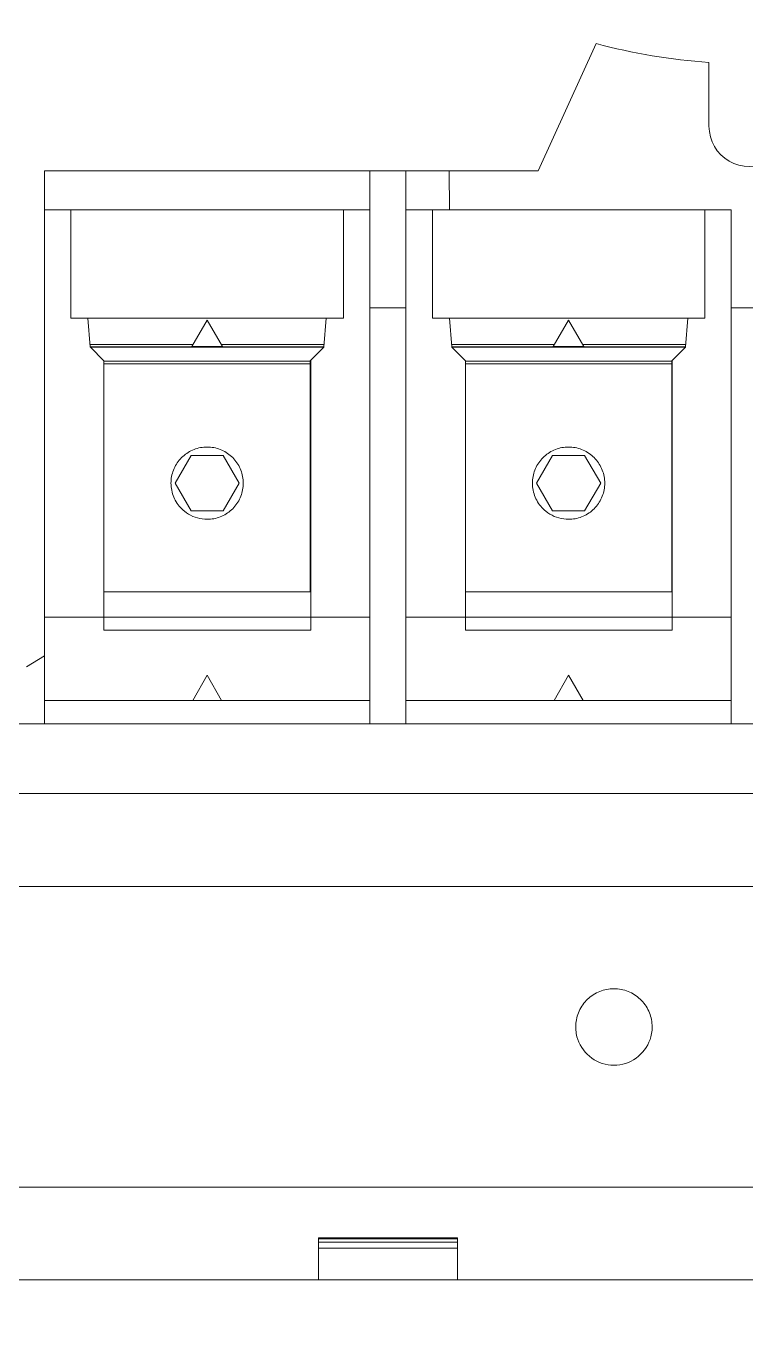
# Model space of a CAD drawing. Header units: millimetres. Extents: x 42151 to 59780, y 37376 to 44547.
# Drawn here: x 47274.3 to 47326, y 42660.5 to 42755.4 of the extents above; entities that cross this region are included whole.
import ezdxf

# ---------------------------------------------------------------- set-up
doc = ezdxf.new("R2010")
doc.units = ezdxf.units.MM
doc.set_wipeout_variables(frame=1)
doc.layers.add('! NO PLOT !', color=7, linetype='Continuous', true_color=0xff75dd, plot=False)
doc.layers.add('000-PI-Oprema', color=30, linetype='Continuous', lineweight=5)
doc.layers.add('004-PI-DIN Šina', color=3, linetype='Continuous')

# ---------------------------------------------------------------- blocks, each defined once
blk = doc.blocks.new('*U153')
at = {"layer": '004-PI-DIN Šina'}
blk.add_lwpolyline([(380, -17.5), (380, 17.5), (0, 17.5), (0, -17.5)], close=True, dxfattribs=at)
for points in [[(0, 12.5), (380, 12.5)], [(0, -12.5), (380, -12.5)]]:
    blk.add_lwpolyline(points, dxfattribs=at)
blk = doc.blocks.new('93444012 - Socomec')
blk.add_wipeout([(49752.772, 45329.634), (49959.472, 45329.634), (49959.472, 45389.334), (50071.472, 45389.334), (50071.472, 45374.334), (50074.472, 45367.406), (50074.472, 45167.262), (50071.481, 45160.748), (50071.481, 45144.334), (50022.052, 45144.334), (50022.052, 45130.534), (49981.412, 45130.534), (49981.412, 45144.334), (49959.472, 45144.334), (49959.472, 45205.034), (49752.772, 45205.034), (49752.772, 45239.934), (49751.472, 45240.734), (49751.472, 45293.934), (49752.772, 45294.734)]).dxf.layer = '! NO PLOT !'
at = {"layer": '000-PI-Oprema'}
for p, q in [((49896.449, 45338.788), (49892.277, 45329.634)), ((49896.449, 45338.788), (49896.449, 45338.788)), ((49904.572, 45337.433), (49904.572, 45332.834)), ((49904.572, 45337.433), (49904.572, 45337.433)), ((49904.572, 45332.834), (49904.572, 45332.834)), ((49856.772, 45329.634), (49856.772, 45326.834)), ((49856.772, 45329.634), (49856.772, 45329.634)), ((49880.172, 45329.634), (49856.772, 45329.634)), ((49880.172, 45329.634), (49880.172, 45329.634)), ((49880.172, 45326.834), (49880.172, 45329.634)), ((49880.172, 45329.634), (49882.772, 45329.634)), ((49882.772, 45329.634), (49882.772, 45326.834)), ((49882.772, 45329.634), (49882.772, 45329.634)), ((49885.872, 45329.634), (49882.772, 45329.634)), ((49885.896, 45326.834), (49885.872, 45329.634)), ((49885.872, 45329.634), (49885.872, 45329.634)), ((49885.872, 45329.634), (49892.277, 45329.634)), ((49892.277, 45329.634), (49892.277, 45329.634)), ((49856.772, 45326.834), (49856.772, 45297.634)), ((49856.772, 45326.834), (49856.772, 45326.834)), ((49856.772, 45326.834), (49857.043, 45326.834)), ((49857.043, 45326.834), (49857.314, 45326.834)), ((49857.314, 45326.834), (49857.585, 45326.834)), ((49857.585, 45326.834), (49857.857, 45326.834)), ((49857.857, 45326.834), (49858.128, 45326.834)), ((49858.128, 45326.834), (49858.4, 45326.834)), ((49858.4, 45326.834), (49858.672, 45326.834)), ((49878.272, 45326.834), (49858.672, 45326.834)), ((49858.672, 45326.834), (49858.672, 45326.834)), ((49858.672, 45326.834), (49858.672, 45319.034)), ((49878.272, 45326.834), (49878.544, 45326.834)), ((49878.272, 45319.034), (49878.272, 45326.834)), ((49878.272, 45326.834), (49878.272, 45326.834)), ((49878.544, 45326.834), (49878.815, 45326.834)), ((49878.815, 45326.834), (49879.087, 45326.834)), ((49879.087, 45326.834), (49879.358, 45326.834)), ((49879.358, 45326.834), (49879.629, 45326.834)), ((49879.629, 45326.834), (49879.901, 45326.834)), ((49879.901, 45326.834), (49880.172, 45326.834)), ((49880.172, 45297.634), (49880.172, 45326.834)), ((49880.172, 45326.834), (49880.172, 45326.834)), ((49882.772, 45326.834), (49882.772, 45326.834)), ((49882.772, 45326.834), (49883.043, 45326.834)), ((49882.772, 45326.834), (49882.772, 45297.634)), ((49883.043, 45326.834), (49883.314, 45326.834)), ((49883.314, 45326.834), (49883.586, 45326.834)), ((49883.586, 45326.834), (49883.857, 45326.834)), ((49883.857, 45326.834), (49884.128, 45326.834)), ((49884.128, 45326.834), (49884.4, 45326.834)), ((49884.4, 45326.834), (49884.672, 45326.834)), ((49884.672, 45326.834), (49884.672, 45326.834)), ((49904.272, 45326.834), (49884.672, 45326.834)), ((49884.672, 45326.834), (49884.672, 45319.034)), ((49885.896, 45326.834), (49885.896, 45326.834)), ((49904.272, 45326.834), (49904.544, 45326.834)), ((49904.272, 45319.034), (49904.272, 45326.834)), ((49904.272, 45326.834), (49904.272, 45326.834)), ((49904.544, 45326.834), (49904.815, 45326.834)), ((49904.815, 45326.834), (49905.087, 45326.834)), ((49905.087, 45326.834), (49905.358, 45326.834)), ((49905.358, 45326.834), (49905.629, 45326.834)), ((49905.629, 45326.834), (49905.901, 45326.834)), ((49905.901, 45326.834), (49906.172, 45326.834)), ((49906.172, 45297.634), (49906.172, 45326.834)), ((49906.172, 45326.834), (49906.172, 45326.834)), ((49859.652, 45319.034), (49858.672, 45319.034)), ((49858.672, 45319.034), (49858.672, 45319.034)), ((49860.631, 45319.034), (49859.652, 45319.034)), ((49860.07, 45316.959), (49859.902, 45319.034)), ((49859.902, 45319.034), (49859.902, 45319.034)), ((49861.611, 45319.034), (49860.631, 45319.034)), ((49862.591, 45319.034), (49861.611, 45319.034)), ((49863.572, 45319.034), (49862.591, 45319.034)), ((49864.552, 45319.034), (49863.572, 45319.034)), ((49865.532, 45319.034), (49864.552, 45319.034)), ((49866.512, 45319.034), (49865.532, 45319.034)), ((49867.492, 45319.034), (49866.512, 45319.034)), ((49868.472, 45319.034), (49867.492, 45319.034)), ((49869.561, 45319.034), (49868.472, 45319.034)), ((49870.65, 45319.034), (49869.561, 45319.034)), ((49871.739, 45319.034), (49870.65, 45319.034)), ((49872.828, 45319.034), (49871.739, 45319.034)), ((49873.917, 45319.034), (49872.828, 45319.034)), ((49875.005, 45319.034), (49873.917, 45319.034)), ((49876.094, 45319.034), (49875.005, 45319.034)), ((49877.183, 45319.034), (49876.094, 45319.034)), ((49876.874, 45316.959), (49877.042, 45319.034)), ((49877.042, 45319.034), (49877.042, 45319.034)), ((49878.272, 45319.034), (49877.183, 45319.034)), ((49878.272, 45319.034), (49878.272, 45319.034)), ((49880.172, 45319.784), (49880.172, 45319.784)), ((49882.772, 45319.784), (49880.172, 45319.784)), ((49882.772, 45319.784), (49882.772, 45319.784)), ((49885.652, 45319.034), (49884.672, 45319.034)), ((49884.672, 45319.034), (49884.672, 45319.034)), ((49886.632, 45319.034), (49885.652, 45319.034)), ((49886.07, 45316.959), (49885.902, 45319.034)), ((49885.902, 45319.034), (49885.902, 45319.034)), ((49887.612, 45319.034), (49886.632, 45319.034)), ((49888.592, 45319.034), (49887.612, 45319.034)), ((49889.572, 45319.034), (49888.592, 45319.034)), ((49890.552, 45319.034), (49889.572, 45319.034)), ((49891.532, 45319.034), (49890.552, 45319.034)), ((49892.512, 45319.034), (49891.532, 45319.034)), ((49893.492, 45319.034), (49892.512, 45319.034)), ((49894.472, 45319.034), (49893.492, 45319.034)), ((49895.363, 45319.034), (49894.472, 45319.034)), ((49896.254, 45319.034), (49895.363, 45319.034)), ((49897.145, 45319.034), (49896.254, 45319.034)), ((49898.035, 45319.034), (49897.145, 45319.034)), ((49898.926, 45319.034), (49898.035, 45319.034)), ((49899.817, 45319.034), (49898.926, 45319.034)), ((49900.708, 45319.034), (49899.817, 45319.034)), ((49901.599, 45319.034), (49900.708, 45319.034)), ((49902.49, 45319.034), (49901.599, 45319.034)), ((49903.381, 45319.034), (49902.49, 45319.034)), ((49903.042, 45319.034), (49902.874, 45316.959)), ((49903.042, 45319.034), (49903.042, 45319.034)), ((49904.272, 45319.034), (49903.381, 45319.034)), ((49904.272, 45319.034), (49904.272, 45319.034)), ((49906.172, 45319.784), (49906.172, 45319.784)), ((49908.772, 45319.784), (49906.172, 45319.784)), ((49868.472, 45318.884), (49867.375, 45316.984)), ((49868.472, 45318.884), (49868.472, 45318.884)), ((49869.569, 45316.984), (49868.472, 45318.884)), ((49894.472, 45318.884), (49893.375, 45316.984)), ((49894.472, 45318.884), (49894.472, 45318.884)), ((49895.569, 45316.984), (49894.472, 45318.884)), ((49867.461, 45317.134), (49860.056, 45317.134)), ((49860.056, 45317.134), (49860.056, 45317.134)), ((49867.461, 45317.134), (49867.461, 45317.134)), ((49869.482, 45317.134), (49869.482, 45317.134)), ((49876.888, 45317.134), (49869.482, 45317.134)), ((49876.888, 45317.134), (49876.888, 45317.134)), ((49893.461, 45317.134), (49886.056, 45317.134)), ((49886.056, 45317.134), (49886.056, 45317.134)), ((49893.461, 45317.134), (49893.461, 45317.134)), ((49895.482, 45317.134), (49895.482, 45317.134)), ((49902.888, 45317.134), (49895.482, 45317.134)), ((49902.888, 45317.134), (49902.888, 45317.134)), ((49876.874, 45316.959), (49860.07, 45316.959)), ((49860.07, 45316.959), (49860.07, 45316.959)), ((49860.072, 45316.934), (49860.07, 45316.959)), ((49876.872, 45316.934), (49860.072, 45316.934)), ((49860.072, 45316.934), (49861.052, 45315.954)), ((49860.072, 45316.934), (49860.072, 45316.934)), ((49860.072, 45316.934), (49860.072, 45316.934)), ((49867.375, 45316.984), (49869.569, 45316.984)), ((49875.892, 45315.954), (49876.872, 45316.934)), ((49876.874, 45316.959), (49876.872, 45316.934)), ((49876.872, 45316.934), (49876.872, 45316.934)), ((49876.872, 45316.934), (49876.872, 45316.934)), ((49876.874, 45316.959), (49876.874, 45316.959)), ((49902.874, 45316.959), (49886.07, 45316.959)), ((49886.07, 45316.959), (49886.07, 45316.959)), ((49886.072, 45316.934), (49886.07, 45316.959)), ((49902.872, 45316.934), (49886.072, 45316.934)), ((49886.072, 45316.934), (49887.052, 45315.954)), ((49886.072, 45316.934), (49886.072, 45316.934)), ((49886.072, 45316.934), (49886.072, 45316.934)), ((49893.375, 45316.984), (49895.569, 45316.984)), ((49901.892, 45315.954), (49902.872, 45316.934)), ((49902.874, 45316.959), (49902.872, 45316.934)), ((49902.872, 45316.934), (49902.872, 45316.934)), ((49902.872, 45316.934), (49902.872, 45316.934)), ((49902.874, 45316.959), (49902.874, 45316.959)), ((49861.052, 45315.954), (49861.052, 45315.954)), ((49861.052, 45315.954), (49861.052, 45315.954)), ((49861.052, 45299.334), (49861.052, 45315.954)), ((49861.052, 45315.934), (49875.922, 45315.934)), ((49875.892, 45315.734), (49861.052, 45315.734)), ((49875.892, 45315.954), (49875.892, 45315.954)), ((49875.892, 45315.954), (49875.892, 45299.334)), ((49875.922, 45315.984), (49875.922, 45296.584)), ((49875.922, 45315.984), (49875.922, 45315.984)), ((49887.052, 45315.954), (49887.052, 45315.954)), ((49887.052, 45315.954), (49887.052, 45315.954)), ((49887.052, 45299.334), (49887.052, 45315.954)), ((49887.052, 45315.934), (49901.872, 45315.934)), ((49901.892, 45315.734), (49887.052, 45315.734)), ((49901.872, 45315.934), (49901.892, 45315.954)), ((49901.892, 45315.954), (49901.892, 45315.954)), ((49901.892, 45315.954), (49901.892, 45299.334)), ((49901.922, 45315.984), (49901.922, 45296.584)), ((49901.922, 45315.984), (49901.922, 45315.984)), ((49867.103, 45309.369), (49867.206, 45309.43)), ((49867.206, 45309.43), (49867.312, 45309.486)), ((49867.312, 45309.486), (49867.421, 45309.537)), ((49867.421, 45309.537), (49867.532, 45309.583)), ((49867.532, 45309.583), (49867.646, 45309.624)), ((49867.646, 45309.624), (49867.76, 45309.66)), ((49867.76, 45309.66), (49867.876, 45309.69)), ((49867.876, 45309.69), (49867.993, 45309.714)), ((49867.993, 45309.714), (49868.112, 45309.734)), ((49868.112, 45309.734), (49868.231, 45309.748)), ((49868.231, 45309.748), (49868.352, 45309.756)), ((49868.352, 45309.756), (49868.472, 45309.759)), ((49868.472, 45309.759), (49868.592, 45309.756)), ((49868.592, 45309.756), (49868.712, 45309.748)), ((49868.712, 45309.748), (49868.831, 45309.734)), ((49868.831, 45309.734), (49868.949, 45309.715)), ((49868.949, 45309.715), (49869.067, 45309.69)), ((49869.067, 45309.69), (49869.183, 45309.659)), ((49869.183, 45309.659), (49869.298, 45309.624)), ((49869.298, 45309.624), (49869.411, 45309.583)), ((49869.411, 45309.583), (49869.522, 45309.537)), ((49869.522, 45309.537), (49869.631, 45309.486)), ((49869.631, 45309.486), (49869.737, 45309.43)), ((49869.737, 45309.43), (49869.84, 45309.369)), ((49893.103, 45309.369), (49893.206, 45309.43)), ((49893.206, 45309.43), (49893.312, 45309.486)), ((49893.312, 45309.486), (49893.421, 45309.537)), ((49893.421, 45309.537), (49893.532, 45309.583)), ((49893.532, 45309.583), (49893.646, 45309.624)), ((49893.646, 45309.624), (49893.76, 45309.66)), ((49893.76, 45309.66), (49893.876, 45309.69)), ((49893.876, 45309.69), (49893.993, 45309.714)), ((49893.993, 45309.714), (49894.112, 45309.734)), ((49894.112, 45309.734), (49894.231, 45309.748)), ((49894.231, 45309.748), (49894.352, 45309.756)), ((49894.352, 45309.756), (49894.472, 45309.759)), ((49894.472, 45309.759), (49894.592, 45309.756)), ((49894.592, 45309.756), (49894.712, 45309.748)), ((49894.712, 45309.748), (49894.831, 45309.734)), ((49894.831, 45309.734), (49894.949, 45309.715)), ((49894.949, 45309.715), (49895.067, 45309.69)), ((49895.067, 45309.69), (49895.183, 45309.659)), ((49895.183, 45309.659), (49895.298, 45309.624)), ((49895.298, 45309.624), (49895.411, 45309.583)), ((49895.411, 45309.583), (49895.522, 45309.537)), ((49895.522, 45309.537), (49895.631, 45309.486)), ((49895.631, 45309.486), (49895.737, 45309.43)), ((49895.737, 45309.43), (49895.84, 45309.369)), ((49866.162, 45307.159), (49867.317, 45309.159)), ((49866.2, 45308.424), (49866.261, 45308.527)), ((49866.261, 45308.527), (49866.327, 45308.628)), ((49866.327, 45308.628), (49866.397, 45308.726)), ((49866.397, 45308.726), (49866.471, 45308.819)), ((49866.471, 45308.819), (49866.55, 45308.91)), ((49866.55, 45308.91), (49866.633, 45308.997)), ((49866.633, 45308.997), (49866.72, 45309.08)), ((49866.72, 45309.08), (49866.811, 45309.159)), ((49866.811, 45309.159), (49866.905, 45309.234)), ((49866.905, 45309.234), (49867.002, 45309.304)), ((49867.002, 45309.304), (49867.103, 45309.369)), ((49867.317, 45309.159), (49869.627, 45309.159)), ((49867.317, 45309.159), (49867.317, 45309.159)), ((49869.627, 45309.159), (49870.781, 45307.159)), ((49869.627, 45309.159), (49869.627, 45309.159)), ((49869.84, 45309.369), (49869.941, 45309.304)), ((49869.941, 45309.304), (49870.039, 45309.233)), ((49870.039, 45309.233), (49870.133, 45309.159)), ((49870.133, 45309.159), (49870.224, 45309.08)), ((49870.224, 45309.08), (49870.311, 45308.997)), ((49870.311, 45308.997), (49870.393, 45308.91)), ((49870.393, 45308.91), (49870.472, 45308.82)), ((49870.472, 45308.82), (49870.547, 45308.725)), ((49870.547, 45308.725), (49870.617, 45308.628)), ((49870.617, 45308.628), (49870.683, 45308.527)), ((49870.683, 45308.527), (49870.744, 45308.423)), ((49892.162, 45307.159), (49893.317, 45309.159)), ((49892.2, 45308.424), (49892.261, 45308.527)), ((49892.261, 45308.527), (49892.327, 45308.628)), ((49892.327, 45308.628), (49892.397, 45308.726)), ((49892.397, 45308.726), (49892.471, 45308.819)), ((49892.471, 45308.819), (49892.55, 45308.91)), ((49892.55, 45308.91), (49892.633, 45308.997)), ((49892.633, 45308.997), (49892.72, 45309.08)), ((49892.72, 45309.08), (49892.811, 45309.159)), ((49892.811, 45309.159), (49892.905, 45309.234)), ((49892.905, 45309.234), (49893.002, 45309.304)), ((49893.002, 45309.304), (49893.103, 45309.369)), ((49893.317, 45309.159), (49895.627, 45309.159)), ((49893.317, 45309.159), (49893.317, 45309.159)), ((49895.627, 45309.159), (49896.781, 45307.159)), ((49895.627, 45309.159), (49895.627, 45309.159)), ((49895.84, 45309.369), (49895.941, 45309.304)), ((49895.941, 45309.304), (49896.039, 45309.233)), ((49896.039, 45309.233), (49896.133, 45309.159)), ((49896.133, 45309.159), (49896.224, 45309.08)), ((49896.224, 45309.08), (49896.311, 45308.997)), ((49896.311, 45308.997), (49896.393, 45308.91)), ((49896.393, 45308.91), (49896.472, 45308.82)), ((49896.472, 45308.82), (49896.547, 45308.725)), ((49896.547, 45308.725), (49896.617, 45308.628)), ((49896.617, 45308.628), (49896.683, 45308.527)), ((49896.683, 45308.527), (49896.744, 45308.423)), ((49865.883, 45307.398), (49865.897, 45307.518)), ((49865.897, 45307.518), (49865.916, 45307.637)), ((49865.916, 45307.637), (49865.941, 45307.754)), ((49865.941, 45307.754), (49865.971, 45307.871)), ((49865.971, 45307.871), (49866.007, 45307.985)), ((49866.007, 45307.985), (49866.047, 45308.098)), ((49866.047, 45308.098), (49866.093, 45308.208)), ((49866.093, 45308.208), (49866.144, 45308.317)), ((49866.144, 45308.317), (49866.2, 45308.424)), ((49870.744, 45308.423), (49870.8, 45308.317)), ((49870.8, 45308.317), (49870.85, 45308.209)), ((49870.85, 45308.209), (49870.896, 45308.098)), ((49870.896, 45308.098), (49870.937, 45307.985)), ((49870.937, 45307.985), (49870.972, 45307.87)), ((49870.972, 45307.87), (49871.003, 45307.753)), ((49871.003, 45307.753), (49871.028, 45307.636)), ((49871.028, 45307.636), (49871.047, 45307.517)), ((49871.047, 45307.517), (49871.061, 45307.399)), ((49891.883, 45307.398), (49891.897, 45307.518)), ((49891.897, 45307.518), (49891.916, 45307.637)), ((49891.916, 45307.637), (49891.941, 45307.754)), ((49891.941, 45307.754), (49891.971, 45307.871)), ((49891.971, 45307.871), (49892.007, 45307.985)), ((49892.007, 45307.985), (49892.047, 45308.098)), ((49892.047, 45308.098), (49892.093, 45308.208)), ((49892.093, 45308.208), (49892.144, 45308.317)), ((49892.144, 45308.317), (49892.2, 45308.424)), ((49896.744, 45308.423), (49896.8, 45308.317)), ((49896.8, 45308.317), (49896.85, 45308.209)), ((49896.85, 45308.209), (49896.896, 45308.098)), ((49896.896, 45308.098), (49896.937, 45307.985)), ((49896.937, 45307.985), (49896.972, 45307.87)), ((49896.972, 45307.87), (49897.003, 45307.753)), ((49897.003, 45307.753), (49897.028, 45307.636)), ((49897.028, 45307.636), (49897.047, 45307.517)), ((49897.047, 45307.517), (49897.061, 45307.399)), ((49865.872, 45307.159), (49865.875, 45307.279)), ((49865.875, 45307.031), (49865.872, 45307.159)), ((49865.875, 45307.279), (49865.883, 45307.398)), ((49865.885, 45306.903), (49865.875, 45307.031)), ((49865.901, 45306.775), (49865.885, 45306.903)), ((49865.923, 45306.648), (49865.901, 45306.775)), ((49865.951, 45306.523), (49865.923, 45306.648)), ((49867.317, 45305.159), (49866.162, 45307.159)), ((49866.162, 45307.159), (49866.162, 45307.159)), ((49870.781, 45307.159), (49869.627, 45305.159)), ((49870.781, 45307.159), (49870.781, 45307.159)), ((49871.003, 45306.564), (49870.973, 45306.448)), ((49871.027, 45306.681), (49871.003, 45306.564)), ((49871.047, 45306.799), (49871.027, 45306.681)), ((49871.06, 45306.919), (49871.047, 45306.799)), ((49871.069, 45307.039), (49871.06, 45306.919)), ((49871.061, 45307.399), (49871.069, 45307.279)), ((49871.069, 45307.279), (49871.072, 45307.159)), ((49871.072, 45307.159), (49871.069, 45307.039)), ((49891.872, 45307.159), (49891.875, 45307.279)), ((49891.875, 45307.031), (49891.872, 45307.159)), ((49891.875, 45307.279), (49891.883, 45307.398)), ((49891.885, 45306.903), (49891.875, 45307.031)), ((49891.901, 45306.775), (49891.885, 45306.903)), ((49891.923, 45306.648), (49891.901, 45306.775)), ((49891.951, 45306.523), (49891.923, 45306.648)), ((49893.317, 45305.159), (49892.162, 45307.159)), ((49892.162, 45307.159), (49892.162, 45307.159)), ((49896.781, 45307.159), (49895.627, 45305.159)), ((49896.781, 45307.159), (49896.781, 45307.159)), ((49897.003, 45306.564), (49896.973, 45306.448)), ((49897.027, 45306.681), (49897.003, 45306.564)), ((49897.047, 45306.799), (49897.027, 45306.681)), ((49897.06, 45306.919), (49897.047, 45306.799)), ((49897.069, 45307.039), (49897.06, 45306.919)), ((49897.061, 45307.399), (49897.069, 45307.279)), ((49897.069, 45307.279), (49897.072, 45307.159)), ((49897.072, 45307.159), (49897.069, 45307.039)), ((49865.985, 45306.399), (49865.951, 45306.523)), ((49866.026, 45306.277), (49865.985, 45306.399)), ((49866.072, 45306.158), (49866.026, 45306.277)), ((49866.125, 45306.041), (49866.072, 45306.158)), ((49866.183, 45305.926), (49866.125, 45306.041)), ((49866.247, 45305.814), (49866.183, 45305.926)), ((49866.316, 45305.706), (49866.247, 45305.814)), ((49866.39, 45305.601), (49866.316, 45305.706)), ((49866.47, 45305.5), (49866.39, 45305.601)), ((49870.617, 45305.69), (49870.547, 45305.593)), ((49870.682, 45305.79), (49870.617, 45305.69)), ((49870.743, 45305.894), (49870.682, 45305.79)), ((49870.799, 45306), (49870.743, 45305.894)), ((49870.85, 45306.109), (49870.799, 45306)), ((49870.896, 45306.22), (49870.85, 45306.109)), ((49870.937, 45306.333), (49870.896, 45306.22)), ((49870.973, 45306.448), (49870.937, 45306.333)), ((49891.985, 45306.399), (49891.951, 45306.523)), ((49892.026, 45306.277), (49891.985, 45306.399)), ((49892.072, 45306.158), (49892.026, 45306.277)), ((49892.125, 45306.041), (49892.072, 45306.158)), ((49892.183, 45305.926), (49892.125, 45306.041)), ((49892.247, 45305.814), (49892.183, 45305.926)), ((49892.316, 45305.706), (49892.247, 45305.814)), ((49892.39, 45305.601), (49892.316, 45305.706)), ((49892.47, 45305.5), (49892.39, 45305.601)), ((49896.617, 45305.69), (49896.547, 45305.593)), ((49896.682, 45305.79), (49896.617, 45305.69)), ((49896.743, 45305.894), (49896.682, 45305.79)), ((49896.799, 45306), (49896.743, 45305.894)), ((49896.85, 45306.109), (49896.799, 45306)), ((49896.896, 45306.22), (49896.85, 45306.109)), ((49896.937, 45306.333), (49896.896, 45306.22)), ((49896.973, 45306.448), (49896.937, 45306.333)), ((49866.555, 45305.403), (49866.47, 45305.5)), ((49866.644, 45305.31), (49866.555, 45305.403)), ((49866.738, 45305.221), (49866.644, 45305.31)), ((49866.837, 45305.137), (49866.738, 45305.221)), ((49866.978, 45305.031), (49866.837, 45305.137)), ((49867.126, 45304.935), (49866.978, 45305.031)), ((49867.281, 45304.848), (49867.126, 45304.935)), ((49867.44, 45304.772), (49867.281, 45304.848)), ((49869.627, 45305.159), (49867.317, 45305.159)), ((49867.317, 45305.159), (49867.317, 45305.159)), ((49867.605, 45304.708), (49867.44, 45304.772)), ((49867.773, 45304.655), (49867.605, 45304.708)), ((49867.945, 45304.613), (49867.773, 45304.655)), ((49869.184, 45304.658), (49869.068, 45304.628)), ((49869.299, 45304.694), (49869.184, 45304.658)), ((49869.411, 45304.735), (49869.299, 45304.694)), ((49869.522, 45304.781), (49869.411, 45304.735)), ((49869.631, 45304.832), (49869.522, 45304.781)), ((49869.627, 45305.159), (49869.627, 45305.159)), ((49869.737, 45304.888), (49869.631, 45304.832)), ((49869.841, 45304.949), (49869.737, 45304.888)), ((49869.942, 45305.014), (49869.841, 45304.949)), ((49870.039, 45305.084), (49869.942, 45305.014)), ((49870.133, 45305.159), (49870.039, 45305.084)), ((49870.223, 45305.238), (49870.133, 45305.159)), ((49870.31, 45305.321), (49870.223, 45305.238)), ((49870.393, 45305.408), (49870.31, 45305.321)), ((49870.472, 45305.498), (49870.393, 45305.408)), ((49870.547, 45305.593), (49870.472, 45305.498)), ((49892.555, 45305.403), (49892.47, 45305.5)), ((49892.644, 45305.31), (49892.555, 45305.403)), ((49892.738, 45305.221), (49892.644, 45305.31)), ((49892.837, 45305.137), (49892.738, 45305.221)), ((49892.978, 45305.031), (49892.837, 45305.137)), ((49893.126, 45304.935), (49892.978, 45305.031)), ((49893.281, 45304.848), (49893.126, 45304.935)), ((49893.44, 45304.772), (49893.281, 45304.848)), ((49895.627, 45305.159), (49893.317, 45305.159)), ((49893.317, 45305.159), (49893.317, 45305.159)), ((49893.605, 45304.708), (49893.44, 45304.772)), ((49893.773, 45304.655), (49893.605, 45304.708)), ((49893.945, 45304.613), (49893.773, 45304.655)), ((49895.184, 45304.658), (49895.068, 45304.628)), ((49895.299, 45304.694), (49895.184, 45304.658)), ((49895.411, 45304.735), (49895.299, 45304.694)), ((49895.522, 45304.781), (49895.411, 45304.735)), ((49895.631, 45304.832), (49895.522, 45304.781)), ((49895.627, 45305.159), (49895.627, 45305.159)), ((49895.737, 45304.888), (49895.631, 45304.832)), ((49895.841, 45304.949), (49895.737, 45304.888)), ((49895.942, 45305.014), (49895.841, 45304.949)), ((49896.039, 45305.084), (49895.942, 45305.014)), ((49896.133, 45305.159), (49896.039, 45305.084)), ((49896.223, 45305.238), (49896.133, 45305.159)), ((49896.31, 45305.321), (49896.223, 45305.238)), ((49896.393, 45305.408), (49896.31, 45305.321)), ((49896.472, 45305.498), (49896.393, 45305.408)), ((49896.547, 45305.593), (49896.472, 45305.498)), ((49868.12, 45304.583), (49867.945, 45304.613)), ((49868.296, 45304.565), (49868.12, 45304.583)), ((49868.472, 45304.559), (49868.296, 45304.565)), ((49868.592, 45304.562), (49868.472, 45304.559)), ((49868.712, 45304.57), (49868.592, 45304.562)), ((49868.831, 45304.584), (49868.712, 45304.57)), ((49868.95, 45304.603), (49868.831, 45304.584)), ((49869.068, 45304.628), (49868.95, 45304.603)), ((49894.12, 45304.583), (49893.945, 45304.613)), ((49894.296, 45304.565), (49894.12, 45304.583)), ((49894.472, 45304.559), (49894.296, 45304.565)), ((49894.592, 45304.562), (49894.472, 45304.559)), ((49894.712, 45304.57), (49894.592, 45304.562)), ((49894.831, 45304.584), (49894.712, 45304.57)), ((49894.95, 45304.603), (49894.831, 45304.584)), ((49895.068, 45304.628), (49894.95, 45304.603)), ((49861.052, 45296.584), (49861.052, 45299.334)), ((49861.052, 45299.334), (49861.052, 45299.334)), ((49861.052, 45299.334), (49875.892, 45299.334)), ((49875.892, 45299.334), (49875.892, 45299.334)), ((49887.052, 45296.584), (49887.052, 45299.334)), ((49887.052, 45299.334), (49887.052, 45299.334)), ((49887.052, 45299.334), (49901.892, 45299.334)), ((49901.892, 45299.334), (49901.892, 45299.334)), ((49856.772, 45297.634), (49856.772, 45297.511)), ((49857.83, 45297.511), (49856.772, 45297.511)), ((49856.772, 45297.511), (49856.772, 45291.534)), ((49856.772, 45297.511), (49856.772, 45297.511)), ((49856.772, 45297.511), (49856.772, 45297.511)), ((49856.772, 45297.511), (49856.772, 45297.511)), ((49856.772, 45297.511), (49856.772, 45297.511)), ((49856.772, 45297.511), (49856.772, 45297.511)), ((49856.772, 45297.511), (49856.772, 45297.511)), ((49858.89, 45297.511), (49857.83, 45297.511)), ((49859.951, 45297.511), (49858.89, 45297.511)), ((49861.014, 45297.511), (49859.951, 45297.511)), ((49862.077, 45297.511), (49861.014, 45297.511)), ((49863.142, 45297.511), (49862.077, 45297.511)), ((49864.207, 45297.511), (49863.142, 45297.511)), ((49865.273, 45297.511), (49864.207, 45297.511)), ((49866.339, 45297.511), (49865.273, 45297.511)), ((49867.405, 45297.511), (49866.339, 45297.511)), ((49868.472, 45297.511), (49867.405, 45297.511)), ((49869.645, 45297.511), (49868.472, 45297.511)), ((49870.818, 45297.511), (49869.645, 45297.511)), ((49871.991, 45297.511), (49870.818, 45297.511)), ((49873.163, 45297.511), (49871.991, 45297.511)), ((49874.334, 45297.511), (49873.163, 45297.511)), ((49875.505, 45297.511), (49874.334, 45297.511)), ((49876.674, 45297.511), (49875.505, 45297.511)), ((49877.841, 45297.511), (49876.674, 45297.511)), ((49879.008, 45297.511), (49877.841, 45297.511)), ((49880.172, 45297.511), (49879.008, 45297.511)), ((49880.172, 45297.511), (49880.172, 45297.634)), ((49880.172, 45291.534), (49880.172, 45297.511)), ((49880.172, 45297.511), (49880.172, 45297.511)), ((49880.172, 45297.511), (49880.172, 45297.511)), ((49880.172, 45297.511), (49880.172, 45297.511)), ((49880.172, 45297.511), (49880.172, 45297.511)), ((49880.172, 45297.511), (49880.172, 45297.511)), ((49880.172, 45297.511), (49880.172, 45297.511)), ((49882.772, 45297.634), (49882.772, 45297.511)), ((49883.936, 45297.511), (49882.772, 45297.511)), ((49882.772, 45297.511), (49882.772, 45291.534)), ((49882.772, 45297.511), (49882.772, 45297.511)), ((49882.772, 45297.511), (49882.772, 45297.511)), ((49882.772, 45297.511), (49882.772, 45297.511)), ((49882.772, 45297.511), (49882.772, 45297.511)), ((49882.772, 45297.511), (49882.772, 45297.511)), ((49882.772, 45297.511), (49882.772, 45297.511)), ((49885.102, 45297.511), (49883.936, 45297.511)), ((49886.27, 45297.511), (49885.102, 45297.511)), ((49887.439, 45297.511), (49886.27, 45297.511)), ((49888.609, 45297.511), (49887.439, 45297.511)), ((49889.781, 45297.511), (49888.609, 45297.511)), ((49890.953, 45297.511), (49889.781, 45297.511)), ((49892.125, 45297.511), (49890.953, 45297.511)), ((49893.299, 45297.511), (49892.125, 45297.511)), ((49894.472, 45297.511), (49893.299, 45297.511)), ((49895.538, 45297.511), (49894.472, 45297.511)), ((49896.605, 45297.511), (49895.538, 45297.511)), ((49897.671, 45297.511), (49896.605, 45297.511)), ((49898.737, 45297.511), (49897.671, 45297.511)), ((49899.802, 45297.511), (49898.737, 45297.511)), ((49900.866, 45297.511), (49899.802, 45297.511)), ((49901.93, 45297.511), (49900.866, 45297.511)), ((49902.992, 45297.511), (49901.93, 45297.511)), ((49904.054, 45297.511), (49902.992, 45297.511)), ((49905.113, 45297.511), (49904.054, 45297.511)), ((49906.172, 45297.511), (49905.113, 45297.511)), ((49906.172, 45297.511), (49906.172, 45297.634)), ((49906.172, 45291.534), (49906.172, 45297.511)), ((49906.172, 45297.511), (49906.172, 45297.511)), ((49906.172, 45297.511), (49906.172, 45297.511)), ((49906.172, 45297.511), (49906.172, 45297.511)), ((49906.172, 45297.511), (49906.172, 45297.511)), ((49906.172, 45297.511), (49906.172, 45297.511)), ((49906.172, 45297.511), (49906.172, 45297.511)), ((49861.052, 45296.584), (49861.052, 45296.584)), ((49861.052, 45296.584), (49875.922, 45296.584)), ((49875.922, 45296.584), (49875.922, 45296.584)), ((49887.052, 45296.584), (49887.052, 45296.584)), ((49887.052, 45296.584), (49901.922, 45296.584)), ((49901.922, 45296.584), (49901.922, 45296.584)), ((49856.772, 45294.734), (49855.472, 45293.934)), ((49856.772, 45294.734), (49856.772, 45294.734)), ((49855.472, 45293.934), (49855.472, 45293.934)), ((49868.472, 45293.334), (49867.433, 45291.534)), ((49868.472, 45293.334), (49868.472, 45293.334)), ((49869.511, 45291.534), (49868.472, 45293.334)), ((49894.472, 45293.334), (49893.433, 45291.534)), ((49894.472, 45293.334), (49894.472, 45293.334)), ((49895.511, 45291.534), (49894.472, 45293.334)), ((49856.772, 45291.534), (49856.772, 45291.534)), ((49856.772, 45291.534), (49868.472, 45291.534)), ((49856.772, 45289.834), (49856.772, 45291.534)), ((49867.433, 45291.534), (49867.433, 45291.534)), ((49868.472, 45291.534), (49880.172, 45291.534)), ((49869.511, 45291.534), (49869.511, 45291.534)), ((49880.172, 45289.834), (49880.172, 45291.534)), ((49880.172, 45291.534), (49880.172, 45291.534)), ((49882.772, 45291.534), (49882.772, 45291.534)), ((49894.472, 45291.534), (49882.772, 45291.534)), ((49882.772, 45291.534), (49882.772, 45289.834)), ((49893.433, 45291.534), (49893.433, 45291.534)), ((49906.172, 45291.534), (49894.472, 45291.534)), ((49895.511, 45291.534), (49895.511, 45291.534)), ((49906.172, 45289.834), (49906.172, 45291.534)), ((49906.172, 45291.534), (49906.172, 45291.534)), ((49751.472, 45289.834), (49959.472, 45289.834)), ((49856.772, 45289.834), (49856.772, 45289.834)), ((49880.172, 45289.834), (49880.172, 45289.834)), ((49880.172, 45289.834), (49880.172, 45289.834)), ((49882.772, 45289.834), (49882.772, 45289.834)), ((49882.772, 45289.834), (49882.772, 45289.834)), ((49906.172, 45289.834), (49906.172, 45289.834)), ((49906.172, 45289.834), (49906.172, 45289.834)), ((49751.472, 45284.834), (50067.972, 45284.834)), ((49751.472, 45278.151), (49959.472, 45278.151)), ((49896.358, 45270.417), (49896.473, 45270.48)), ((49896.473, 45270.48), (49896.591, 45270.537)), ((49896.591, 45270.537), (49896.711, 45270.589)), ((49896.711, 45270.589), (49896.834, 45270.635)), ((49896.834, 45270.635), (49896.958, 45270.674)), ((49896.958, 45270.674), (49897.084, 45270.708)), ((49897.084, 45270.708), (49897.212, 45270.736)), ((49897.212, 45270.736), (49897.341, 45270.758)), ((49897.341, 45270.758), (49897.472, 45270.774)), ((49897.472, 45270.774), (49897.602, 45270.783)), ((49897.602, 45270.783), (49897.733, 45270.786)), ((49897.733, 45270.786), (49897.863, 45270.783)), ((49897.863, 45270.783), (49897.993, 45270.774)), ((49897.993, 45270.774), (49898.123, 45270.758)), ((49898.123, 45270.758), (49898.253, 45270.737)), ((49898.253, 45270.737), (49898.381, 45270.709)), ((49898.381, 45270.709), (49898.507, 45270.675)), ((49898.507, 45270.675), (49898.632, 45270.636)), ((49898.632, 45270.636), (49898.754, 45270.59)), ((49898.754, 45270.59), (49898.874, 45270.539)), ((49898.874, 45270.539), (49898.992, 45270.481)), ((49898.992, 45270.481), (49899.107, 45270.419)), ((49895.42, 45269.523), (49895.494, 45269.631)), ((49895.494, 45269.631), (49895.572, 45269.736)), ((49895.572, 45269.736), (49895.655, 45269.837)), ((49895.655, 45269.837), (49895.744, 45269.934)), ((49895.744, 45269.934), (49895.836, 45270.026)), ((49895.836, 45270.026), (49895.933, 45270.114)), ((49895.933, 45270.114), (49896.034, 45270.198)), ((49896.034, 45270.198), (49896.138, 45270.276)), ((49896.138, 45270.276), (49896.246, 45270.349)), ((49896.246, 45270.349), (49896.358, 45270.417)), ((49899.107, 45270.419), (49899.219, 45270.351)), ((49899.219, 45270.351), (49899.328, 45270.277)), ((49899.328, 45270.277), (49899.432, 45270.199)), ((49899.432, 45270.199), (49899.533, 45270.116)), ((49899.533, 45270.116), (49899.63, 45270.028)), ((49899.63, 45270.028), (49899.722, 45269.936)), ((49899.722, 45269.936), (49899.81, 45269.839)), ((49899.81, 45269.839), (49899.894, 45269.738)), ((49899.894, 45269.738), (49899.973, 45269.633)), ((49899.973, 45269.633), (49900.046, 45269.525)), ((49895.034, 45268.557), (49895.062, 45268.685)), ((49895.062, 45268.685), (49895.095, 45268.811)), ((49895.095, 45268.811), (49895.135, 45268.935)), ((49895.135, 45268.935), (49895.181, 45269.058)), ((49895.181, 45269.058), (49895.233, 45269.179)), ((49895.233, 45269.179), (49895.29, 45269.297)), ((49895.29, 45269.297), (49895.353, 45269.411)), ((49895.353, 45269.411), (49895.42, 45269.523)), ((49900.046, 45269.525), (49900.114, 45269.414)), ((49900.114, 45269.414), (49900.177, 45269.299)), ((49900.177, 45269.299), (49900.234, 45269.182)), ((49900.234, 45269.182), (49900.286, 45269.061)), ((49900.286, 45269.061), (49900.332, 45268.938)), ((49900.332, 45268.938), (49900.372, 45268.814)), ((49900.372, 45268.814), (49900.406, 45268.687)), ((49900.406, 45268.687), (49900.434, 45268.56)), ((49894.984, 45268.036), (49894.987, 45268.167)), ((49894.987, 45267.918), (49894.984, 45268.036)), ((49894.987, 45268.167), (49894.997, 45268.298)), ((49894.994, 45267.8), (49894.987, 45267.918)), ((49895.007, 45267.683), (49894.994, 45267.8)), ((49894.997, 45268.298), (49895.012, 45268.428)), ((49895.025, 45267.566), (49895.007, 45267.683)), ((49895.012, 45268.428), (49895.034, 45268.557)), ((49900.434, 45268.56), (49900.456, 45268.43)), ((49900.461, 45267.683), (49900.443, 45267.565)), ((49900.456, 45268.43), (49900.471, 45268.299)), ((49900.474, 45267.8), (49900.461, 45267.683)), ((49900.471, 45268.299), (49900.481, 45268.168)), ((49900.481, 45267.918), (49900.474, 45267.8)), ((49900.481, 45268.168), (49900.484, 45268.036)), ((49900.484, 45268.036), (49900.481, 45267.918)), ((49895.048, 45267.449), (49895.025, 45267.566)), ((49895.076, 45267.334), (49895.048, 45267.449)), ((49895.138, 45267.13), (49895.076, 45267.334)), ((49895.215, 45266.933), (49895.138, 45267.13)), ((49895.307, 45266.743), (49895.215, 45266.933)), ((49895.415, 45266.559), (49895.307, 45266.743)), ((49900.161, 45266.743), (49900.053, 45266.559)), ((49900.253, 45266.934), (49900.161, 45266.743)), ((49900.331, 45267.131), (49900.253, 45266.934)), ((49900.393, 45267.334), (49900.331, 45267.131)), ((49900.42, 45267.449), (49900.393, 45267.334)), ((49900.443, 45267.565), (49900.42, 45267.449)), ((49895.536, 45266.384), (49895.415, 45266.559)), ((49895.67, 45266.219), (49895.536, 45266.384)), ((49895.816, 45266.066), (49895.67, 45266.219)), ((49895.973, 45265.924), (49895.816, 45266.066)), ((49896.142, 45265.795), (49895.973, 45265.924)), ((49896.32, 45265.678), (49896.142, 45265.795)), ((49899.326, 45265.794), (49899.149, 45265.679)), ((49899.495, 45265.924), (49899.326, 45265.794)), ((49899.653, 45266.067), (49899.495, 45265.924)), ((49899.799, 45266.22), (49899.653, 45266.067)), ((49899.933, 45266.385), (49899.799, 45266.22)), ((49900.053, 45266.559), (49899.933, 45266.385)), ((49896.506, 45265.576), (49896.32, 45265.678)), ((49896.699, 45265.489), (49896.506, 45265.576)), ((49896.898, 45265.417), (49896.699, 45265.489)), ((49897.103, 45265.36), (49896.898, 45265.417)), ((49897.312, 45265.319), (49897.103, 45265.36)), ((49897.522, 45265.295), (49897.312, 45265.319)), ((49897.734, 45265.287), (49897.522, 45265.295)), ((49897.947, 45265.295), (49897.734, 45265.287)), ((49898.158, 45265.319), (49897.947, 45265.295)), ((49898.365, 45265.36), (49898.158, 45265.319)), ((49898.57, 45265.417), (49898.365, 45265.36)), ((49898.77, 45265.489), (49898.57, 45265.417)), ((49898.963, 45265.577), (49898.77, 45265.489)), ((49899.149, 45265.679), (49898.963, 45265.577)), ((49751.472, 45256.517), (49959.472, 45256.517)), ((49876.472, 45252.541), (49876.472, 45252.871)), ((49886.472, 45252.871), (49876.472, 45252.871)), ((49876.472, 45252.79), (49886.472, 45252.79)), ((49876.472, 45252.541), (49886.472, 45252.541)), ((49876.472, 45252.541), (49876.472, 45252.126)), ((49886.472, 45252.541), (49886.472, 45252.871)), ((49886.472, 45252.541), (49886.472, 45252.126)), ((49876.472, 45252.126), (49886.472, 45252.126)), ((49876.472, 45252.126), (49876.472, 45249.834)), ((49876.472, 45252.126), (49886.472, 45252.126)), ((49886.472, 45252.126), (49886.472, 45249.834)), ((50067.972, 45249.834), (49751.472, 45249.834)), ((49876.472, 45249.834), (49876.472, 45249.834)), ((49886.472, 45249.834), (49886.472, 45249.834))]:
    blk.add_line(p, q, dxfattribs=at)
for centre, major_axis, start_param, end_param in [((49907.472, 45379.834), (-42.5, 0), 1.308443, 1.502508), ((49907.472, 45332.834), (2.9, 0), -3.141593, 0)]:
    blk.add_ellipse(centre, major_axis=major_axis, ratio=1, start_param=start_param, end_param=end_param, dxfattribs=at)

msp = doc.modelspace()

# ---------------------------------------------------------------- block references
msp.add_blockref('*U153', (47138.445, 42682.747))

# ---------------------------------------------------------------- next in the draw order: block references
at = {"layer": '000-PI-Oprema'}
msp.add_blockref('93444012 - Socomec', (-2581.202, -2584.587), dxfattribs=at)

doc.saveas('drawing.dxf')
